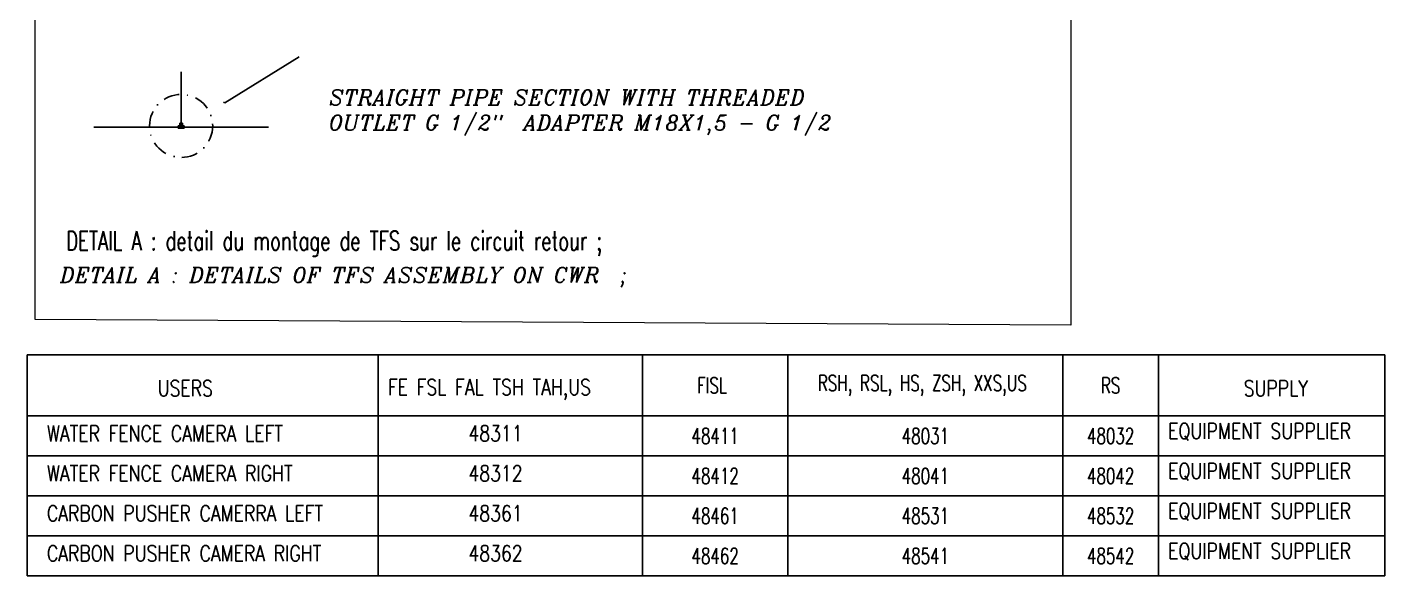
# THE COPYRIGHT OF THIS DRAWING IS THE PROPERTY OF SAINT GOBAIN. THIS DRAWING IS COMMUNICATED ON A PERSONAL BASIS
# Model space of a CAD drawing. Header units: millimetres. Extents: x 2838 to 4336, y 1534 to 2077.
# Drawn here: x 2838 to 3053, y 1596.6 to 1683.5 of the extents above; entities that cross this region are included whole.
import ezdxf

# ---------------------------------------------------------------- set-up
doc = ezdxf.new("R2010")
doc.units = ezdxf.units.MM
doc.header["$LTSCALE"] = 0.1
doc.linetypes.add('CACHEX2', pattern=[19.05, 12.7, -6.35])
doc.linetypes.add('TIRETPTX2', pattern=[50.8, 25.4, -12.7, 0, -12.7])
for name, color, linetype in [('BATTERY LIMIT', 3, 'TIRETPTX2'), ('TEXTE-ANG', 2, 'Continuous'), ('WATER', 3, 'Continuous')]:
    doc.layers.add(name, color=color, linetype=linetype)
doc.layers.add('DESSIN', color=3, linetype='Continuous', lineweight=0)
doc.styles.add('ITALIC', font='italic.shx', dxfattribs={"height": 1.8})
doc.styles.add('ROMANS', font='romans.shx', dxfattribs={"width": 0.7})
doc.dimstyles.get("Standard").update_dxf_attribs({"dimtxt": 0.18, "dimasz": 0.18, "dimexe": 0.18, "dimexo": 0.0625, "dimgap": 0.09, "dimtad": 0, "dimtih": 1, "dimtoh": 1, "dimdec": 1, "dimzin": 0, "dimdsep": 46, "dimtxsty": 'ROMANS', "dimcen": 0.09, "dimadec": 0, "dimazin": 0, "dimtfac": 1, "dimtdec": 1, "dimtofl": 0, "dimtmove": 2, "dimatfit": 3, "dimfxl": 1, "dimtolj": 1, "dimarcsym": 0})

msp = doc.modelspace()

# ---------------------------------------------------------------- hatches: boundary and pattern name
at = {"layer": 'WATER'}
h = msp.add_hatch(color=256, dxfattribs=at)
h.paths.add_polyline_path([(2862.87, 1667.48), (2861.93, 1667.48), (2861.93, 1667.85), (2862.87, 1667.85)])
h.paths.add_polyline_path([(2862.6, 1667.85), (2862.4, 1667.85), (2862.4, 1668.31), (2862.6, 1668.31)])
h.paths.add_polyline_path([(2862.4, 1667.85), (2862.2, 1667.85), (2862.2, 1668.31), (2862.4, 1668.31)])

# ---------------------------------------------------------------- linework, layer by layer
at = {"layer": 'BATTERY LIMIT'}
msp.add_circle((2862.4, 1667.85), 5, dxfattribs=at)
at = {"layer": 'DESSIN'}
msp.add_lwpolyline([(2839.26, 1760.56), (3003.25, 1760.16), (3003.25, 1636.26), (2839.29, 1637.17)], close=True, dxfattribs=at)
at = {"layer": 'TEXTE-ANG', "lineweight": -3}
for p in [(3052.99, 1631.57), (2838.02, 1596.56)]:
    msp.add_line(p, (3052.99, 1596.56), dxfattribs=at)
for points in [[(2838.02, 1631.57, 0), (2893.62, 1631.57, 0)], [(2838.02, 1631.57, 0), (2838.02, 1596.56, 0)], [(2893.62, 1631.57, 0), (3052.99, 1631.57, 0)], [(2893.62, 1631.57, 0), (2893.62, 1596.56, 0)], [(2935.45, 1631.57, 0), (2935.45, 1596.56, 0)], [(2958.47, 1631.57, 0), (2958.47, 1596.56, 0)], [(3002.02, 1631.57, 0), (3002.02, 1596.56, 0)], [(3017.14, 1631.57, 0), (3017.14, 1596.56, 0)], [(2838.02, 1621.89, 0), (3052.99, 1621.89, 0)], [(2847.07, 1621.89, 0), (2893.62, 1621.89, 0)], [(2893.62, 1621.89, 0), (2970.69, 1621.89, 0)], [(2838.02, 1615.56, 0), (3052.99, 1615.56, 0)], [(2838.02, 1609.22, 0), (3052.99, 1609.22, 0)], [(2838.02, 1602.89, 0), (3052.99, 1602.89, 0)]]:
    msp.add_polyline3d(points, dxfattribs=at)
at = {"layer": 'WATER'}
for p, q in [((2862.4, 1676.43), (2862.4, 1669.64)), ((2862.4, 1667.67), (2862.4, 1669.64)), ((2848.56, 1667.67), (2876.23, 1667.67)), ((2861.93, 1667.85), (2862.87, 1667.85)), ((2861.93, 1667.85), (2861.93, 1667.48)), ((2861.93, 1667.48), (2862.87, 1667.48)), ((2862.87, 1667.85), (2862.87, 1667.48))]:
    msp.add_line(p, q, dxfattribs=at)
at = {"layer": 'WATER', "color": 40, "linetype": 'CACHEX2'}
for p, q in [((2862.2, 1668.31), (2862.2, 1667.85)), ((2862.2, 1668.31), (2862.6, 1668.31)), ((2862.6, 1668.31), (2862.6, 1667.85))]:
    msp.add_line(p, q, dxfattribs=at)

# ---------------------------------------------------------------- texts
at = {"layer": 'TEXTE-ANG', "lineweight": -3, "style": 'ROMANS', "width": 0.8}
for s, p in [('USERS', (2858.69, 1625.04)), ('FE FSL FAL TSH TAH,US', (2895.15, 1625.21)), ('SUPPLY', (3030.65, 1625.03)), ('WATER FENCE CAMERA LEFT', (2841.15, 1617.87)), ('48311', (2907.9, 1617.89)), ('EQUIPMENT SUPPLIER', (3018.68, 1618.26)), ('WATER FENCE CAMERA RIGHT', (2841.15, 1611.54)), ('48312', (2907.9, 1611.56)), ('EQUIPMENT SUPPLIER', (3018.68, 1611.93)), ('EQUIPMENT SUPPLIER', (3018.68, 1605.59)), ('CARBON PUSHER CAMERRA LEFT', (2841.15, 1605.21)), ('48361', (2907.9, 1605.22)), ('EQUIPMENT SUPPLIER', (3018.68, 1599.26)), ('CARBON PUSHER CAMERA RIGHT', (2841.15, 1598.87)), ('48362', (2907.9, 1598.89))]:
    msp.add_text(s, height=2.5, dxfattribs=at).set_placement(p)
at = {"layer": 'TEXTE-ANG', "color": 2, "insert": (2885.82, 1673.56), "char_height": 2.4, "width": 97.4044, "attachment_point": 1, "style": 'ITALIC'}
msp.add_mtext('\\A1;STRAIGHT PIPE SECTION WITH THREADED OUTLET G 1/2"  ADAPTER M18X1,5 - G 1/2', dxfattribs=at)
at = {"layer": 'TEXTE-ANG', "attachment_point": 1}
for s, insert, char_height, width, style in [('DETAIL A : detail du montage de TFS sur le circuit retour ;', (2844.18, 1651.15), 3, 148.4755, 'ROMANS'), ('DETAIL A : DETAILS OF TFS ASSEMBLY ON CWR  ; ', (2843.23, 1645.43), 2.4, 130.3805, 'ITALIC')]:
    msp.add_mtext(s, dxfattribs=dict(at, insert=insert, char_height=char_height, width=width, style=style))
at = {"layer": 'TEXTE-ANG', "lineweight": -3, "char_height": 2.5, "attachment_point": 5, "style": 'ROMANS'}
for s, insert, width in [('FISL', (2946.47, 1626.73), 22.0499), ('RSH, RSL, HS, ZSH, XXS,US', (2979.76, 1626.73), 42.5849), ('RS', (3009.58, 1626.73), 27.2124), ('48411', (2946.96, 1618.72), 23.0212), ('48031', (2980.24, 1618.72), 42.5849), ('48032', (3009.58, 1618.72), 42.5849), ('48412', (2946.96, 1612.39), 23.0212), ('48041', (2980.24, 1612.39), 42.5849), ('48042', (3009.58, 1612.39), 42.5849), ('48461', (2946.96, 1606.06), 23.0212), ('48531', (2980.24, 1606.06), 42.5849), ('48532', (3009.58, 1606.06), 42.5849), ('48462', (2946.96, 1599.72), 23.0212), ('48541', (2980.24, 1599.72), 42.5849), ('48542', (3009.58, 1599.72), 42.5849)]:
    msp.add_mtext(s, dxfattribs=dict(at, insert=insert, width=width))

# ---------------------------------------------------------------- leaders
at = {"layer": 'DESSIN'}
msp.add_leader([(2881.11, 1678.82), (2869.29, 1671.53), (2869.13, 1671.61)], dimstyle='Standard', override={"dimgap": 0.09, "dimtad": 0}, dxfattribs=at)

doc.saveas('drawing.dxf')
